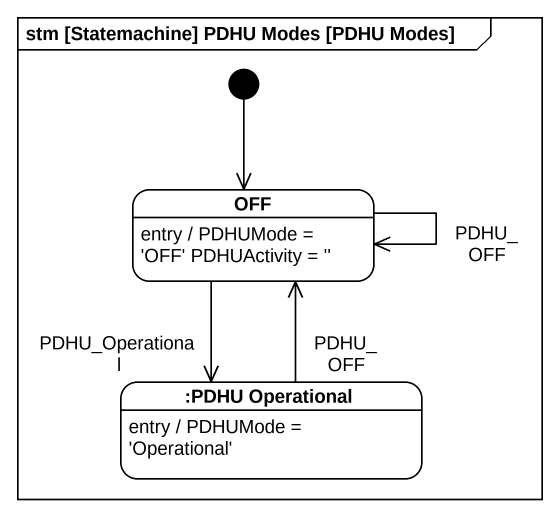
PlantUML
@startuml
mainframe stm [Statemachine] PDHU Modes [PDHU Modes]
hide empty description
state OFF
OFF : entry / PDHUMode = 'OFF' PDHUActivity = ''
state ":PDHU Operational" as PDHU_Operational
PDHU_Operational : entry / PDHUMode = 'Operational'
[*] --> OFF
OFF --> OFF : PDHU_OFF
OFF --> PDHU_Operational : PDHU_Operational
PDHU_Operational -up-> OFF : PDHU_OFF
@enduml
